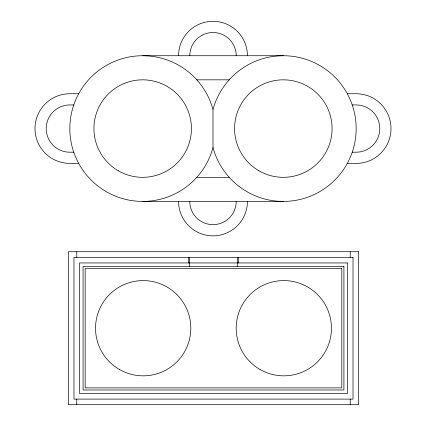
<?xml version="1.0" encoding="UTF-8"?>
<svg xmlns="http://www.w3.org/2000/svg" width="426" height="426" viewBox="0 0 426 426"><rect width="100%" height="100%" fill="white"/><g stroke="black" fill="none" stroke-linecap="round" stroke-linejoin="round"><path stroke-width="0.64" d="M142.678 55.731L283.322 55.731M196.807 79.827L229.193 79.827M78.704 93.736L69.837 93.736A34.836 34.836 0 0 0 35.001 128.572A34.836 34.836 0 0 0 69.837 163.408L78.704 163.408M347.296 93.736L356.163 93.736A34.836 34.836 0 0 1 390.999 128.572A34.836 34.836 0 0 1 356.163 163.408L347.296 163.408M73.773 104.945L69.837 104.945A23.627 23.627 0 0 0 46.205 128.572A23.627 23.627 0 0 0 69.837 152.204L73.773 152.204M352.227 104.945L356.163 104.945A23.627 23.627 0 0 1 379.795 128.572A23.627 23.627 0 0 1 356.163 152.204L352.227 152.204M196.807 177.322L229.193 177.322M142.678 201.418L283.322 201.418M350.209 251.729L350.209 257.331M350.209 399.098L350.209 404.7M238.427 257.331L238.427 262.938M237.303 257.331L237.303 266.436M213 109.573L213 147.572A72.841 72.841 0 0 0 325.144 188.212A72.841 72.841 0 0 0 325.144 68.932A72.841 72.841 0 0 0 213 109.573A72.841 72.841 0 0 0 100.855 68.932A72.841 72.841 0 0 0 100.855 188.212A72.841 72.841 0 0 0 213 147.572M189.676 257.331L189.676 266.436M188.558 257.331L188.558 262.938M76.771 251.729L76.771 257.331M76.771 399.098L76.771 404.7M178.569 55.731A34.431 34.431 0 0 1 213 21.3A34.431 34.431 0 0 1 247.431 55.731M189.778 55.731A23.222 23.222 0 0 1 213 32.509A23.222 23.222 0 0 1 236.222 55.731M236.222 201.418A23.222 23.222 0 0 1 213 224.64A23.222 23.222 0 0 1 189.778 201.418M247.431 201.418A34.431 34.431 0 0 1 213 235.844A34.431 34.431 0 0 1 178.569 201.418M358.617 251.729L68.368 251.729L68.368 404.7L358.617 404.7L358.617 251.729M353.016 257.331L73.97 257.331L73.97 399.098L353.016 399.098L353.016 257.331M347.408 262.938L79.571 262.938L79.571 393.491L347.408 393.491L347.408 262.938M343.91 266.436L83.075 266.436L83.075 389.992L343.91 389.992L343.91 266.436M341.806 268.54L85.173 268.54L85.173 387.889L341.806 387.889L341.806 268.54M119.355 369.464A47.627 47.627 0 0 0 190.8 328.217A47.627 47.627 0 0 0 119.355 286.97A47.627 47.627 0 0 0 119.355 369.464M259.998 369.464A47.627 47.627 0 0 0 331.439 328.217A47.627 47.627 0 0 0 259.998 286.97A47.627 47.627 0 0 0 259.998 369.464M118.306 170.789A48.75 48.75 0 0 0 191.428 128.572A48.75 48.75 0 0 0 118.306 86.356A48.75 48.75 0 0 0 118.306 170.789M258.949 170.789A48.75 48.75 0 0 0 332.072 128.572A48.75 48.75 0 0 0 258.949 86.356A48.75 48.75 0 0 0 258.949 170.789"/></g></svg>
